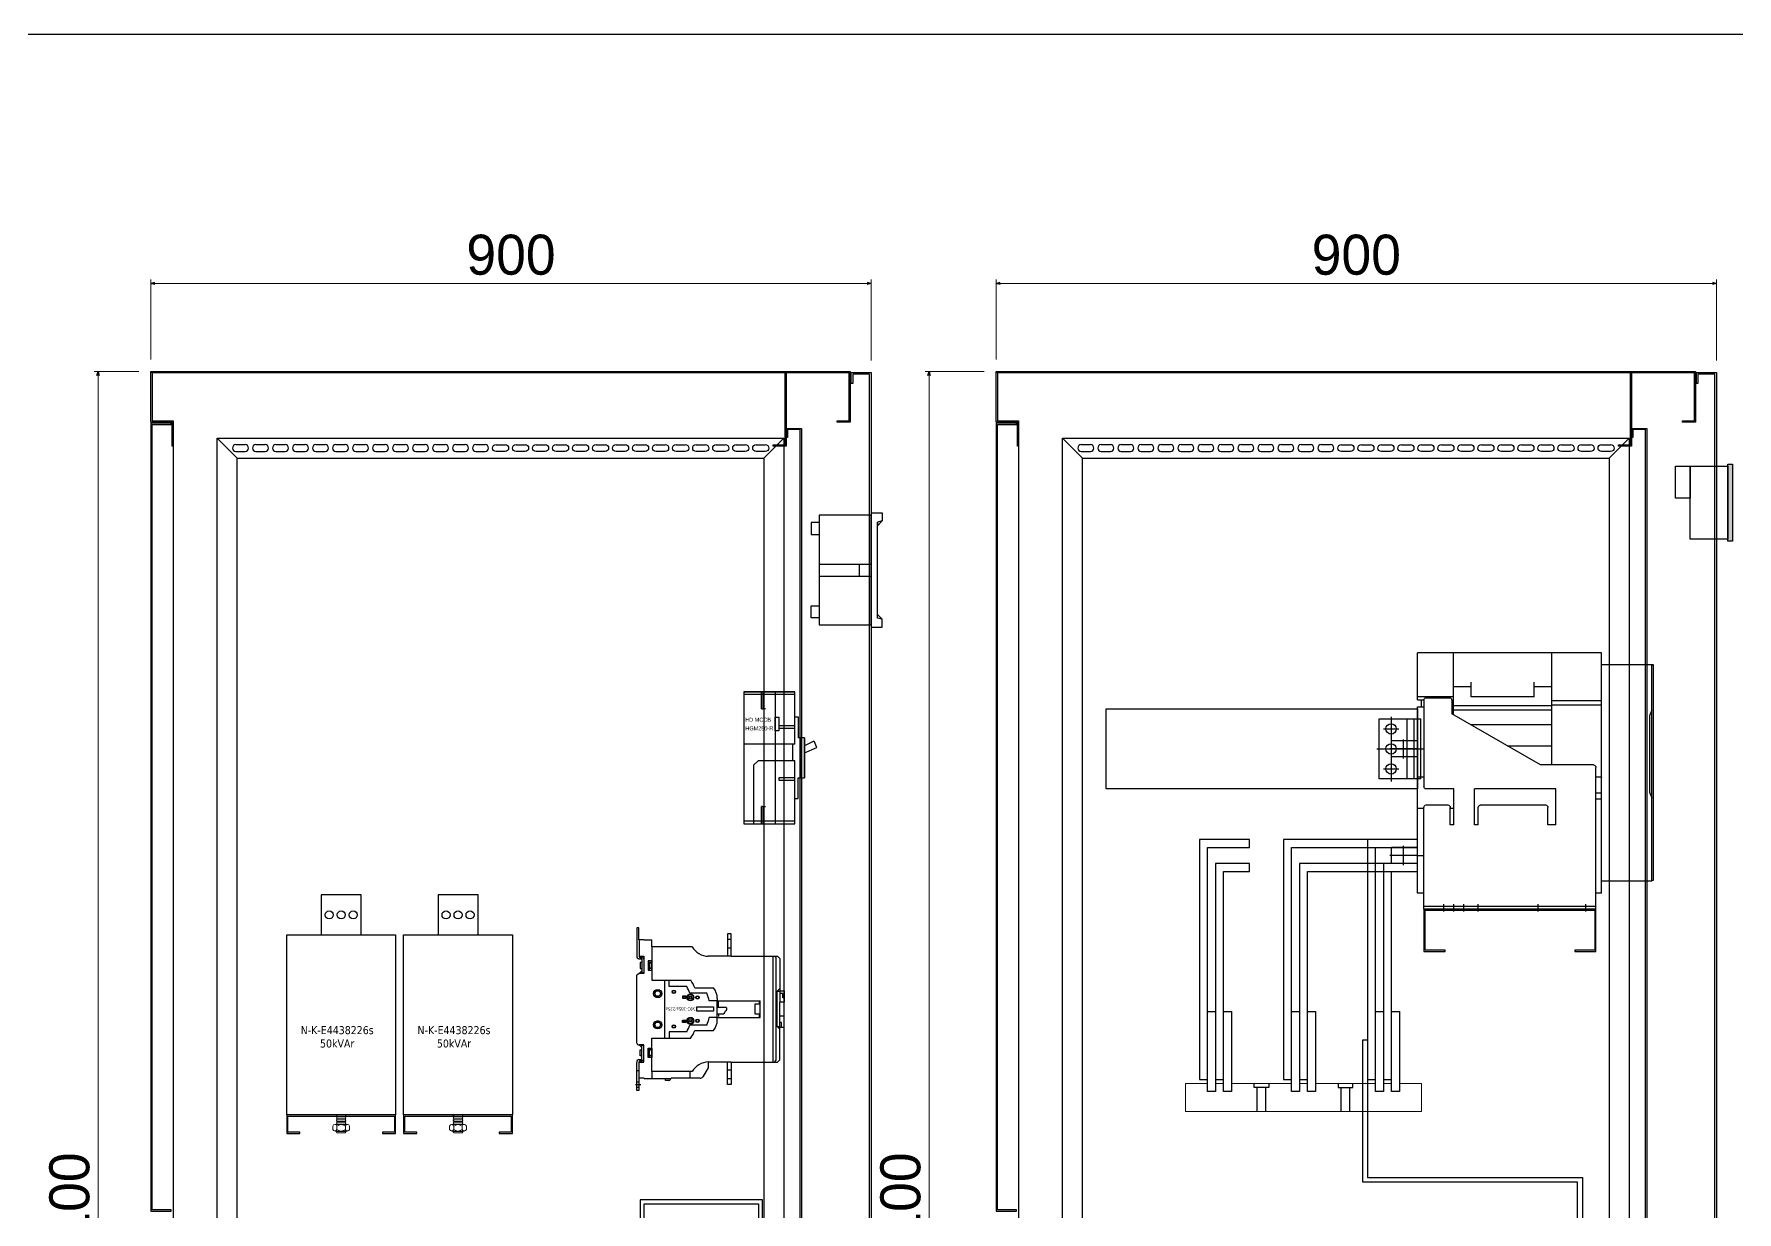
# Model space of a CAD drawing. Header units: millimetres. Extents: x 0 to 6523, y 0 to 4612.
# Drawn here: x 3178 to 5306, y 3140 to 4612 of the extents above; entities that cross this region are included whole.
import ezdxf

# ---------------------------------------------------------------- set-up
doc = ezdxf.new("R2010")
doc.units = ezdxf.units.MM
doc.layers.add('00', color=7, linetype='Continuous', lineweight=0)
for name, color, linetype in [('1', 3, 'Continuous'), ('CNC', 7, 'Continuous'), ('DIM', 253, 'Continuous')]:
    doc.layers.add(name, color=color, linetype=linetype)
doc.styles.add('Arial', font='arial.ttf')
doc.styles.add('ss', font='romans.shx', dxfattribs={"height": 2.5, "bigfont": 'gsg1.shx'})
doc.dimstyles.new('CNC', dxfattribs={"dimtxt": 50, "dimasz": 5, "dimexe": 5, "dimexo": 15, "dimgap": 10, "dimtad": 1, "dimdec": 0, "dimtxsty": 'Standard', "dimblk": 'OPEN30', "dimcen": 10, "dimclrd": 5, "dimclre": 5, "dimclrt": 3, "dimazin": 3, "dimtfac": 1, "dimtdec": 0, "dimtmove": 0, "dimatfit": 3, "dimldrblk": 'ARCHTICK', "dimlwd": 9, "dimlwe": 9})

# ---------------------------------------------------------------- blocks, each defined once
blk = doc.blocks.new('*D1')
at = {"color": 0, "linetype": 'ByBlock', "lineweight": -2}
for p, q in [((3256.6, 4185.1), (3257.9, 4190.1)), ((3257.9, 4190.1), (3259.3, 4185.1)), ((3257.9, 4190.1), (3257.9, 4185.1)), ((3257.9, 2090.1), (3256.6, 2095.1)), ((3259.3, 2095.1), (3257.9, 2090.1)), ((3257.9, 2090.1), (3257.9, 2095.1))]:
    blk.add_line(p, q, dxfattribs=at)
at = {"layer": 'Defpoints', "color": 0, "transparency": 16777216}
for p in [(3324, 4190.1), (3257.9, 2090.1), (3324, 2090.1)]:
    blk.add_point(p, dxfattribs=at)
at = {"layer": 'DIM', "color": 5, "lineweight": 9, "transparency": 16777216}
for p, q in [((3309, 4190.1), (3252.9, 4190.1)), ((3257.9, 4185.1), (3257.9, 2095.1)), ((3309, 2090.1), (3252.9, 2090.1))]:
    blk.add_line(p, q, dxfattribs=at)
at = {"layer": 'DIM', "color": 3, "transparency": 16777216, "insert": (3222.4, 3140.1), "char_height": 50, "attachment_point": 5, "rotation": 90}
blk.add_mtext('2100', dxfattribs=at)
blk = doc.blocks.new('_ArchTick')
at = {"color": 0, "const_width": 0.15}
blk.add_lwpolyline([(-0.5, -0.5), (0.5, 0.5)], dxfattribs=at)
blk = doc.blocks.new('_Open30')
at = {"color": 0, "linetype": 'ByBlock', "lineweight": -2}
for p, q in [((-1, 0.27), (0, 0)), ((0, 0), (-1, -0.27)), ((0, 0), (-1, 0))]:
    blk.add_line(p, q, dxfattribs=at)
blk = doc.blocks.new('*D2')
at = {"color": 5, "lineweight": 9, "ltscale": 3, "transparency": 16777216}
for p, q in [((3324, 4205.1), (3324, 4305.3)), ((3329, 4300.3), (4219, 4300.3)), ((4224, 4204.1), (4224, 4305.3))]:
    blk.add_line(p, q, dxfattribs=at)
at = {"color": 0, "linetype": 'ByBlock', "lineweight": -2}
for p, q in [((3324, 4300.3), (3329, 4301.7)), ((3329, 4299), (3324, 4300.3)), ((3324, 4300.3), (3329, 4300.3)), ((4219, 4301.7), (4224, 4300.3)), ((4224, 4300.3), (4219, 4299)), ((4224, 4300.3), (4219, 4300.3))]:
    blk.add_line(p, q, dxfattribs=at)
at = {"layer": 'Defpoints', "color": 0, "ltscale": 3, "transparency": 16777216}
for p in [(4224, 4300.3), (3324, 4190.1), (4224, 4189.1)]:
    blk.add_point(p, dxfattribs=at)
at = {"color": 3, "ltscale": 3, "transparency": 16777216, "insert": (3774, 4335.9), "char_height": 50, "attachment_point": 5}
blk.add_mtext('900', dxfattribs=at)
blk = doc.blocks.new('*D3')
at = {"color": 0, "linetype": 'ByBlock', "lineweight": -2}
for p, q in [((4295.1, 4185.1), (4296.4, 4190.1)), ((4296.4, 4190.1), (4297.8, 4185.1)), ((4296.4, 4190.1), (4296.4, 4185.1)), ((4296.4, 2090.1), (4295.1, 2095.1)), ((4297.8, 2095.1), (4296.4, 2090.1)), ((4296.4, 2090.1), (4296.4, 2095.1))]:
    blk.add_line(p, q, dxfattribs=at)
at = {"layer": 'Defpoints', "color": 0, "transparency": 16777216}
for p in [(4380.4, 4190.1), (4296.4, 2090.1), (4380.4, 2090.1)]:
    blk.add_point(p, dxfattribs=at)
at = {"layer": 'DIM', "color": 5, "lineweight": 9, "transparency": 16777216}
for p, q in [((4365.4, 4190.1), (4291.4, 4190.1)), ((4296.4, 4185.1), (4296.4, 2095.1)), ((4365.4, 2090.1), (4291.4, 2090.1))]:
    blk.add_line(p, q, dxfattribs=at)
at = {"layer": 'DIM', "color": 3, "transparency": 16777216, "insert": (4260.9, 3140.1), "char_height": 50, "attachment_point": 5, "rotation": 90}
blk.add_mtext('2100', dxfattribs=at)
blk = doc.blocks.new('A$C522B61E2')
at = {"linetype": 'Continuous'}
for p, q in [((65, 23), (65, 323)), ((65, 323), (295, 323)), ((127, 183), (127, 323)), ((250, 245.8), (250, 323)), ((295, 264.5), (295, 323)), ((0, 39), (0, 308)), ((0, 308), (64.5, 308)), ((2, 251.3), (2, 308)), ((127.5, 280.5), (149, 280.5)), ((149, 268), (149, 286.5)), ((228, 268), (228, 286.5)), ((228, 280.5), (250, 280.5)), ((65.5, 263), (127.5, 263)), ((127, 258), (65.5, 258)), ((127.5, 257), (250, 257)), ((149, 268), (228, 268)), ((250, 268), (295, 268)), ((252, 264), (252, 247)), ((284, 267), (255, 267)), ((295, 264.5), (287, 264.5)), ((287, 264), (287, 156)), ((295, 255.5), (287, 255.5)), ((290.5, 264.5), (290.5, 255.5)), ((295, 23), (295, 255.5)), ((2, 251.3), (5, 244.2)), ((2, 38.5), (2, 251.2)), ((5, 244.2), (5, 149.2)), ((250, 252), (127.5, 252)), ((141.1, 183), (252, 247)), ((127, 233), (227.8, 233)), ((182.7, 207), (127, 207)), ((72, 3), (72, 180)), ((75, 183), (141.1, 183)), ((5, 149.2), (2, 142.1)), ((72, 168), (65.5, 168)), ((122, 108), (122, 153)), ((122, 153), (223.5, 153)), ((223.5, 108), (223.5, 153)), ((249.5, 108), (249.5, 153)), ((249.5, 153), (284, 153)), ((295, 168), (287, 168)), ((72, 148), (65, 148)), ((72, 140.5), (65, 140.5)), ((132, 108), (132, 130)), ((216, 133), (135, 133)), ((219, 108), (219, 130)), ((254, 129), (250, 129)), ((254, 108), (254, 130)), ((284, 133), (257, 133)), ((287, 3), (287, 130)), ((295, 129), (287, 129)), ((122, 108), (132, 108)), ((219, 108), (223.5, 108)), ((249.5, 108), (254, 108)), ((2, 39), (0, 39)), ((2.5, 38), (64.5, 38)), ((65, 23), (72, 23)), ((287, 23), (295, 23)), ((72, 6.2), (287, 6.2)), ((287, 3), (72, 3))]:
    blk.add_line(p, q, dxfattribs=at)
for centre, radius, start, end in [((2.5, 307.5), 0.5, 90, 180), ((64.5, 308.5), 0.5, 270, 340), ((255, 264), 3, 90, 180), ((284, 264), 3, 0, 90), ((75, 180), 3, 90, 180), ((65.5, 167.5), 0.5, 90, 180), ((284, 156), 3, 270, 0), ((135, 130), 3, 90, 180), ((216, 130), 3, 0, 90), ((257, 130), 3, 90, 180), ((284, 130), 3, 0, 90), ((2.5, 38.5), 0.5, 180, 270), ((64.5, 37.5), 0.5, 0, 90)]:
    blk.add_arc(centre, radius, start, end, dxfattribs=at)
for points in [[(65, 263.2), (65, 263.1), (65.2, 263), (65.4, 263), (65.5, 263)], [(65, 258.2), (65, 258.1), (65.2, 258), (65.4, 258), (65.5, 258)]]:
    blk.add_open_spline(points, degree=3, knots=[0, 0, 0, 0, 0.2995532, 0.5598012, 0.5598012, 0.5598012, 0.5598012], dxfattribs=at)
at = {"layer": '1'}
for p, q in [((295, 203), (287.9, 203)), ((295, 70), (287.6, 70)), ((85, 9.2), (85, 0)), ((144.5, 9.2), (144.5, 0)), ((219.5, 9.2), (219.5, 0)), ((237.5, 9.2), (237.5, 0)), ((250, 9.2), (250, 0)), ((262.5, 9.2), (262.5, 0))]:
    blk.add_line(p, q, dxfattribs=at)
blk = doc.blocks.new('A$C62482F26')
at = {"color": 7, "linetype": 'Continuous'}
for p, q in [((0, 2), (0, 22)), ((0, 22), (32.5, 22)), ((32.5, 2), (32.5, 22)), ((0, 2), (32.5, 2))]:
    blk.add_line(p, q, dxfattribs=at)
at = {"layer": '1'}
for p, q in [((17.5, 0), (17.5, 24)), ((0, 12), (34.5, 12))]:
    blk.add_line(p, q, dxfattribs=at)
blk = doc.blocks.new('hd123')
for name, p in [('A$C522B61E2', (59102.5, -8667.6)), ('A$C62482F26', (59397.5, -8476.6)), ('A$C62482F26', (59397.5, -8609.6))]:
    blk.add_blockref(name, p)
blk = doc.blocks.new('*U10642')
at = {"color": 1, "lineweight": 5, "ltscale": 2}
for p, q in [((-147.5, 35), (-120, 35)), ((-147.5, 35), (-147.5, 0)), ((-110, 35), (-100, 35)), ((-90, 35), (-15, 35)), ((-5, 35), (5, 35)), ((15, 35), (90, 35)), ((100, 35), (110, 35)), ((120, 35), (147.5, 35)), ((147.5, 35), (147.5, 0)), ((147.5, 0), (-147.5, 0))]:
    blk.add_line(p, q, dxfattribs=at)
at = {"color": 252, "lineweight": 5, "ltscale": 2}
for p, q in [((-120, 35), (-120, 25)), ((-120, 25), (-110, 25)), ((-110, 35), (-110, 25)), ((-100, 35), (-100, 25)), ((-100, 25), (-90, 25)), ((-90, 35), (-90, 25)), ((-15, 35), (-15, 25)), ((-5, 25), (-15, 25)), ((-5, 35), (-5, 25)), ((5, 35), (5, 25)), ((5, 25), (15, 25)), ((15, 35), (15, 25)), ((90, 35), (90, 25)), ((100, 25), (90, 25)), ((100, 35), (110, 35)), ((100, 35), (100, 25)), ((110, 35), (110, 25)), ((110, 25), (120, 25)), ((120, 35), (120, 25)), ((-47, 0), (-58, 0)), ((47, 0), (58, 0))]:
    blk.add_line(p, q, dxfattribs=at)
at = {"color": 252}
for p, q in [((-61.5, 30), (-61.5, 35)), ((-43.5, 30), (-61.5, 30)), ((-58, 0), (-58, 30)), ((-47, 0), (-47, 30)), ((-43.5, 35), (-43.5, 30)), ((43.5, 35), (43.5, 30)), ((43.5, 30), (61.5, 30)), ((47, 0), (47, 30)), ((58, 0), (58, 30)), ((61.5, 30), (61.5, 35))]:
    blk.add_line(p, q, dxfattribs=at)
blk = doc.blocks.new('A$C09355D79')
at = {"linetype": 'Continuous'}
for p, q in [((3, 3), (3, 78)), ((3, 78), (55, 78)), ((38, 3), (38, 78)), ((47, 3), (47, 78)), ((55, 3), (55, 78)), ((55, 3), (3, 3))]:
    blk.add_line(p, q, dxfattribs=at)
for centre in [(18, 65.5), (18, 40.5), (18, 15.5)]:
    blk.add_circle(centre, 6.5, dxfattribs=at)
at = {"layer": '1'}
for p, q in [((8.5, 65.5), (27.5, 65.5)), ((18, 80.7), (18, 0)), ((0, 40.5), (58, 40.5)), ((0.6, 40.5), (57, 40.5)), ((8.5, 15.5), (27.5, 15.5))]:
    blk.add_line(p, q, dxfattribs=at)
blk = doc.blocks.new('*D4')
at = {"color": 5, "lineweight": 9, "ltscale": 3, "transparency": 16777216}
for p, q in [((4380.4, 4205.1), (4380.4, 4305.3)), ((4385.4, 4300.3), (5275.4, 4300.3)), ((5280.4, 4204.1), (5280.4, 4305.3))]:
    blk.add_line(p, q, dxfattribs=at)
at = {"color": 0, "linetype": 'ByBlock', "lineweight": -2}
for p, q in [((4380.4, 4300.3), (4385.4, 4301.7)), ((4385.4, 4299), (4380.4, 4300.3)), ((4380.4, 4300.3), (4385.4, 4300.3)), ((5275.4, 4301.7), (5280.4, 4300.3)), ((5280.4, 4300.3), (5275.4, 4299)), ((5280.4, 4300.3), (5275.4, 4300.3))]:
    blk.add_line(p, q, dxfattribs=at)
at = {"layer": 'Defpoints', "color": 0, "ltscale": 3, "transparency": 16777216}
for p in [(5280.4, 4300.3), (4380.4, 4190.1), (5280.4, 4189.1)]:
    blk.add_point(p, dxfattribs=at)
at = {"color": 3, "ltscale": 3, "transparency": 16777216, "insert": (4830.4, 4335.9), "char_height": 50, "attachment_point": 5}
blk.add_mtext('900', dxfattribs=at)
blk = doc.blocks.new('kva50')
at = {"color": 74, "lineweight": 5}
for p, q in [((-78812.8, 35557.7), (-78813.8, 35558.7)), ((-78812.8, 35555.7), (-78813.8, 35556.7)), ((-78812.8, 35553.7), (-78813.8, 35554.7)), ((-78812.8, 35553.7), (-78813.8, 35554.7)), ((-78812.8, 35551.7), (-78813.8, 35552.7)), ((-78812.8, 35551.7), (-78813.8, 35552.7)), ((-78812.8, 35549.7), (-78813.8, 35550.7)), ((-78812.8, 35547.7), (-78813.8, 35548.7)), ((-78802.8, 35557.7), (-78812.8, 35557.7)), ((-78802.8, 35555.7), (-78812.8, 35555.7)), ((-78802.8, 35553.7), (-78812.8, 35553.7)), ((-78802.8, 35553.7), (-78812.8, 35553.7)), ((-78802.8, 35551.7), (-78812.8, 35551.7)), ((-78802.8, 35551.7), (-78812.8, 35551.7)), ((-78802.8, 35549.7), (-78812.8, 35549.7)), ((-78802.8, 35547.7), (-78812.8, 35547.7)), ((-78812.8, 35539.2), (-78812.8, 35539.6)), ((-78802.8, 35539.2), (-78812.8, 35539.2)), ((-78802.8, 35557.7), (-78801.8, 35558.7)), ((-78802.8, 35555.7), (-78801.8, 35556.7)), ((-78802.8, 35553.7), (-78801.8, 35554.7)), ((-78802.8, 35553.7), (-78801.8, 35554.7)), ((-78802.8, 35551.7), (-78801.8, 35552.7)), ((-78802.8, 35551.7), (-78801.8, 35552.7)), ((-78802.8, 35549.7), (-78801.8, 35550.7)), ((-78802.8, 35547.7), (-78801.8, 35548.7)), ((-78802.8, 35539.2), (-78802.8, 35539.6)), ((-78812.8, 35537.2), (-78813.8, 35538.2)), ((-78802.8, 35537.2), (-78812.8, 35537.2)), ((-78802.8, 35537.2), (-78801.8, 35538.2))]:
    blk.add_line(p, q, dxfattribs=at)
at = {"color": 74}
for points in [[(-78832.8, 35784.7), (-78782.8, 35784.7), (-78782.8, 35834.7), (-78832.8, 35834.7)], [(-78875.8, 35784.7), (-78739.8, 35784.7), (-78739.8, 35559.7), (-78875.8, 35559.7)]]:
    blk.add_lwpolyline(points, close=True, dxfattribs=at)
for centre in [(-78822.8, 35809.7), (-78807.8, 35809.7), (-78792.8, 35809.7)]:
    blk.add_circle(centre, 5, dxfattribs=at)
at = {"layer": '00', "color": 74, "lineweight": 5}
for p, q in [((-78818.3, 35545.7), (-78818.3, 35541.5)), ((-78815.8, 35547.6), (-78801.8, 35547.6)), ((-78799.8, 35547.6), (-78815.8, 35547.6)), ((-78799.8, 35539.6), (-78815.8, 35539.6)), ((-78813.8, 35558.7), (-78812.8, 35559.7)), ((-78813.8, 35556.7), (-78812.8, 35557.7)), ((-78813.8, 35554.7), (-78812.8, 35555.7)), ((-78813.8, 35554.7), (-78812.8, 35555.7)), ((-78813.8, 35552.7), (-78812.8, 35553.7)), ((-78813.8, 35552.7), (-78812.8, 35553.7)), ((-78813.8, 35550.7), (-78812.8, 35551.7)), ((-78813.8, 35548.7), (-78812.8, 35549.7)), ((-78813.8, 35538.2), (-78812.8, 35539.2)), ((-78813.1, 35541.5), (-78813.1, 35545.7)), ((-78812.8, 35559.7), (-78802.8, 35559.7)), ((-78812.8, 35557.7), (-78802.8, 35557.7)), ((-78812.8, 35555.7), (-78802.8, 35555.7)), ((-78812.8, 35555.7), (-78802.8, 35555.7)), ((-78812.8, 35553.7), (-78802.8, 35553.7)), ((-78812.8, 35553.7), (-78802.8, 35553.7)), ((-78812.8, 35551.7), (-78802.8, 35551.7)), ((-78812.8, 35549.7), (-78802.8, 35549.7)), ((-78812.8, 35539.2), (-78802.8, 35539.2)), ((-78801.8, 35558.7), (-78802.8, 35559.7)), ((-78801.8, 35556.7), (-78802.8, 35557.7)), ((-78801.8, 35554.7), (-78802.8, 35555.7)), ((-78801.8, 35554.7), (-78802.8, 35555.7)), ((-78801.8, 35552.7), (-78802.8, 35553.7)), ((-78801.8, 35552.7), (-78802.8, 35553.7)), ((-78801.8, 35550.7), (-78802.8, 35551.7)), ((-78801.8, 35548.7), (-78802.8, 35549.7)), ((-78801.8, 35538.2), (-78802.8, 35539.2)), ((-78802.6, 35541.5), (-78802.6, 35545.7)), ((-78801.8, 35547.6), (-78801.8, 35548.7)), ((-78797.3, 35545.7), (-78797.3, 35541.5)), ((-78812.8, 35537.2), (-78802.8, 35537.2)), ((-78812.8, 35537.2), (-78802.8, 35537.2))]:
    blk.add_line(p, q, dxfattribs=at)
for centre, radius, start, end in [((-78815.7, 35544.9), 2.77, 18.8098, 161.1902), ((-78815.7, 35542.4), 2.77, 198.8098, 341.1902), ((-78807.8, 35539.3), 8.28, 50.6699, 129.3301), ((-78807.8, 35547.9), 8.28, 230.6699, 309.3301), ((-78800, 35544.9), 2.77, 18.8098, 161.1902), ((-78800, 35542.4), 2.77, 198.8098, 341.1902)]:
    blk.add_arc(centre, radius, start, end, dxfattribs=at)
at = {"color": 74, "insert": (-78812.8, 35657.2), "char_height": 10, "width": 106, "attachment_point": 5}
blk.add_mtext('{\\fTahoma|b0|i0|c0|p34;N-K-E4438226s\\P50kVAr}', dxfattribs=at)
blk = doc.blocks.new('HD MCCB HGM250-R')
at = {"color": 0}
for p, q in [((-22371, 7472.4), (-22435, 7472.4)), ((-22435, 7472.4), (-22435, 7307.4)), ((-22435, 7472.4), (-22411, 7472.4)), ((-22435, 7472.4), (-22371, 7472.4)), ((-22395.8, 7472.4), (-22395.8, 7307.4)), ((-22371, 7469), (-22435, 7469)), ((-22409, 7450.9), (-22411, 7450.9)), ((-22408, 7450.9), (-22409, 7450.9)), ((-22371, 7440.9), (-22367, 7440.9)), ((-22367, 7440.9), (-22367, 7414.9)), ((-22371, 7406.9), (-22435, 7406.9)), ((-22374.1, 7406.9), (-22374.1, 7386)), ((-22363, 7414.9), (-22367, 7414.9)), ((-22363, 7364.9), (-22363, 7414.9)), ((-22359, 7414.9), (-22362.9, 7414.9)), ((-22359, 7364.8), (-22359, 7414.9)), ((-22359, 7414.9), (-22359, 7364.8)), ((-22347.3, 7410.5), (-22359, 7404.9)), ((-22343.6, 7402.8), (-22347.2, 7410.5)), ((-22417, 7386), (-22422.9, 7380.6)), ((-22359, 7395.9), (-22343.6, 7402.8)), ((-22367, 7338.9), (-22367, 7364.9)), ((-22367, 7364.9), (-22363, 7364.9)), ((-22363, 7364.8), (-22359, 7364.8)), ((-22411, 7328.9), (-22409, 7328.9)), ((-22411, 7328.9), (-22408, 7328.9)), ((-22371, 7338.9), (-22367, 7338.9)), ((-22371, 7310.6), (-22435, 7310.6)), ((-22435, 7307.4), (-22411, 7307.4))]:
    blk.add_line(p, q, dxfattribs=at)
at = {"color": 4}
for p, q in [((-22413, 7450.9), (-22413, 7472.4)), ((-22411, 7472.4), (-22411, 7450.9)), ((-22411, 7472.4), (-22411, 7461.9)), ((-22413, 7450.9), (-22411, 7450.9)), ((-22411, 7461.9), (-22411, 7450.9)), ((-22413, 7307.4), (-22413, 7328.9)), ((-22411, 7328.9), (-22413, 7328.9)), ((-22411, 7328.9), (-22411, 7307.4)), ((-22411, 7328.9), (-22411, 7318.4)), ((-22413, 7307.4), (-22411, 7307.4)), ((-22411, 7318.4), (-22411, 7307.4))]:
    blk.add_line(p, q, dxfattribs=at)
at = {"color": 0}
for points in [[(-22371, 7406.9), (-22371, 7472.4), (-22435, 7472.4), (-22435, 7307.4), (-22371, 7307.4), (-22371, 7386)], [(-22422.9, 7380.6), (-22422.9, 7307.4), (-22371, 7307.4), (-22371, 7386), (-22417, 7386)]]:
    blk.add_lwpolyline(points, dxfattribs=at)
for points in [[(-22391.3, 7423.5), (-22395.8, 7423.5), (-22395.8, 7440.8), (-22391.3, 7440.8)], [(-22371, 7429.8), (-22391.3, 7429.8), (-22391.3, 7427), (-22371, 7427)], [(-22371, 7364.9), (-22391.3, 7364.9), (-22391.3, 7362), (-22371, 7362)]]:
    blk.add_lwpolyline(points, close=True, dxfattribs=at)
at = {"color": 1}
for s, p in [('HD MCCB', (-22433.2, 7434.9)), ('HGM250-R', (-22433, 7424.1))]:
    blk.add_text(s, height=5, dxfattribs=at).set_placement(p)
blk = doc.blocks.new('CC MC185a')
at = {"color": 7}
for p, q in [((3492, 646), (3492, 661.1)), ((3492, 661.1), (3494.6, 661.1)), ((3494.6, 661.1), (3494.6, 626.3)), ((3376.7, 625.7), (3376.7, 653.9)), ((3376.7, 653.9), (3381.1, 653.9)), ((3376.7, 646.7), (3381.1, 646.7)), ((3381.1, 653.9), (3381.1, 625.7)), ((3405.1, 632.8), (3412.1, 644.2)), ((3415.1, 646), (3451.5, 646)), ((3427.8, 646), (3427.8, 637.7)), ((3451.8, 646.6), (3458.8, 646.6)), ((3454.2, 648.7), (3458.8, 648.7)), ((3458.8, 648.7), (3458.8, 646.9)), ((3458.8, 646.9), (3485.2, 646.9)), ((3458.8, 646.6), (3458.8, 646.9)), ((3475.6, 637.7), (3475.6, 646.9)), ((3485.2, 646), (3492, 646)), ((3489.6, 654), (3496, 654)), ((3491.6, 646), (3491.6, 627.1)), ((3492, 657.5), (3494.6, 657.5)), ((3492, 650.7), (3494.6, 650.7)), ((3318.5, 625.7), (3315.7, 623)), ((3315.7, 623), (3315.7, 582.3)), ((3376.7, 625.7), (3318.5, 625.7)), ((3322.4, 625.7), (3320.1, 623.3)), ((3320.1, 623.3), (3320.1, 495.7)), ((3324, 625.7), (3324, 493.6)), ((3376.7, 635.9), (3381.1, 635.9)), ((3376.7, 625.7), (3405.1, 625.7)), ((3405.1, 625.7), (3405.1, 632.8)), ((3425.4, 637.7), (3474.6, 637.7)), ((3474.6, 637.7), (3475.6, 637.7)), ((3475.6, 637.7), (3475.6, 595.7)), ((3476.8, 618), (3478.6, 618)), ((3478.6, 618), (3480.1, 619.9)), ((3478.6, 618), (3478.6, 610.2)), ((3491.6, 625.7), (3485.7, 625.7)), ((3485.7, 625.7), (3485.7, 604.2)), ((3488.1, 624.3), (3488.1, 625.7)), ((3490.7, 624.3), (3488.1, 624.3)), ((3491.8, 622.5), (3488.2, 622.5)), ((3488.2, 622.5), (3488.2, 618)), ((3488.2, 618), (3490.3, 618)), ((3488.2, 618), (3488.2, 610.3)), ((3490.3, 618), (3490.3, 610.3)), ((3491.6, 636.5), (3494.6, 636.5)), ((3491.6, 627.1), (3491.6, 625.7)), ((3476.8, 610.2), (3478.6, 610.2)), ((3478.6, 610.2), (3480.1, 608.4)), ((3485.7, 605.2), (3488.2, 605.2)), ((3485.7, 604.2), (3491.4, 604.2)), ((3490.3, 610.3), (3488.2, 610.3)), ((3488.2, 610.3), (3488.2, 607.4)), ((3488.2, 607.4), (3491.4, 604.2)), ((3488.2, 607.4), (3488.2, 604.2)), ((3494.4, 602), (3494.4, 517.3)), ((3315.7, 582.3), (3310.1, 582.3)), ((3310.1, 582.3), (3310.1, 568.3)), ((3313.5, 582.3), (3313.5, 576.4)), ((3313.5, 576.4), (3315.7, 576.4)), ((3315.7, 584.7), (3319, 581.5)), ((3315.7, 582.3), (3315.7, 568.3)), ((3319, 581.5), (3315.7, 581.5)), ((3319, 581.5), (3319, 537)), ((3422, 586.4), (3398.6, 586.4)), ((3407, 579.5), (3428.2, 579.5)), ((3475.6, 595.7), (3427, 595.7)), ((3432.1, 588.1), (3453.9, 588.1)), ((3453.9, 588.1), (3453.9, 595.7)), ((3459.5, 595.7), (3459.5, 523.6)), ((3463.2, 580), (3464.9, 580)), ((3463.2, 578.6), (3464.9, 578.6)), ((3467.7, 584.3), (3467.7, 582.6)), ((3467.7, 575.7), (3467.7, 574)), ((3468.8, 584.3), (3468.8, 582.6)), ((3468.8, 575.7), (3468.8, 574)), ((3471.7, 580), (3473.4, 580)), ((3471.7, 578.6), (3473.4, 578.6)), ((3310.1, 568.3), (3315.7, 568.3)), ((3315.7, 568.3), (3315.7, 550.9)), ((3393.9, 570), (3340.1, 570)), ((3340.1, 570), (3340.1, 549.3)), ((3341, 566), (3340.1, 565.1)), ((3341.1, 552.9), (3340.1, 553.9)), ((3341, 570), (3341, 566)), ((3341, 566), (3346.4, 566)), ((3346.4, 566), (3346.4, 552.9)), ((3383.1, 557.6), (3393.9, 557.6)), ((3393.9, 565.3), (3385.7, 565.3)), ((3392.4, 557.6), (3392.4, 550)), ((3392.5, 565.3), (3392.5, 568.7)), ((3393.9, 573), (3393.9, 570)), ((3393.9, 570), (3403.9, 570)), ((3393.9, 570), (3393.9, 549.3)), ((3310.1, 536.9), (3310.1, 550.9)), ((3310.1, 550.9), (3315.7, 550.9)), ((3310.1, 545.5), (3311.8, 545.5)), ((3315.7, 536.9), (3310.1, 536.9)), ((3311.8, 545.5), (3311.8, 540.1)), ((3311.8, 540.1), (3315.7, 540.1)), ((3315.7, 536.9), (3315.7, 550.9)), ((3315.7, 533.8), (3319, 537)), ((3319, 537), (3315.7, 537)), ((3315.7, 496.3), (3315.7, 536.9)), ((3393.9, 549.3), (3340.1, 549.3)), ((3346.4, 552.9), (3341.1, 552.9)), ((3341.1, 552.9), (3341.1, 549.3)), ((3393.9, 546.3), (3393.9, 549.3)), ((3393.9, 549.3), (3403.9, 549.3)), ((3422, 532.8), (3398.6, 532.8)), ((3407, 539.8), (3428.2, 539.8)), ((3463.2, 540.6), (3464.9, 540.6)), ((3463.2, 539.3), (3464.9, 539.3)), ((3467.7, 543.5), (3467.7, 545.2)), ((3467.7, 535), (3467.7, 536.7)), ((3468.8, 543.5), (3468.8, 545.2)), ((3468.8, 535), (3468.8, 536.7)), ((3471.7, 540.6), (3473.4, 540.6)), ((3471.7, 539.3), (3473.4, 539.3)), ((3475.6, 523.6), (3427, 523.6)), ((3432.1, 531.2), (3453.9, 531.2)), ((3453.9, 531.2), (3453.9, 523.6)), ((3475.6, 481.6), (3475.6, 523.6)), ((3478.6, 509), (3480.1, 510.8)), ((3485.7, 493.6), (3485.7, 515)), ((3485.7, 515), (3491.4, 515)), ((3485.7, 514.1), (3488.2, 514.1)), ((3488.2, 511.9), (3491.4, 515)), ((3488.2, 511.9), (3488.2, 515)), ((3488.2, 508.9), (3488.2, 511.9)), ((3491.4, 515), (3494.4, 517.3)), ((3318.5, 493.6), (3315.7, 496.3)), ((3376.7, 493.6), (3318.5, 493.6)), ((3320.1, 495.7), (3322.4, 493.6)), ((3376.7, 493.6), (3376.7, 465.3)), ((3376.7, 493.6), (3405.1, 493.6)), ((3381.1, 465.3), (3381.1, 493.6)), ((3476.8, 509), (3478.6, 509)), ((3476.8, 501.2), (3478.6, 501.2)), ((3478.6, 501.2), (3478.6, 509)), ((3478.6, 501.2), (3480.1, 499.4)), ((3491.6, 493.6), (3485.7, 493.6)), ((3490.7, 494.9), (3488.1, 494.9)), ((3488.1, 494.9), (3488.1, 493.6)), ((3490.3, 508.9), (3488.2, 508.9)), ((3488.2, 501.2), (3488.2, 508.9)), ((3488.2, 496.7), (3488.2, 501.2)), ((3488.2, 501.2), (3490.3, 501.2)), ((3491.8, 496.7), (3488.2, 496.7)), ((3490.3, 501.2), (3490.3, 508.9)), ((3491.6, 492.2), (3491.6, 493.6)), ((3491.6, 473.2), (3491.6, 492.2)), ((3494.6, 458.2), (3494.6, 492.9)), ((3376.7, 483.3), (3381.1, 483.3)), ((3376.7, 472.6), (3381.1, 472.6)), ((3425.4, 481.6), (3474.6, 481.6)), ((3474.6, 481.6), (3475.6, 481.6)), ((3475.6, 481.6), (3475.6, 473.2)), ((3485.2, 473.2), (3475.6, 473.2)), ((3485.2, 473.2), (3492, 473.2)), ((3492, 473.2), (3492, 458.2)), ((3376.7, 465.3), (3381.1, 465.3)), ((3492, 458.2), (3494.6, 458.2))]:
    blk.add_line(p, q, dxfattribs=at)
for points in [[(3475.6, 619.9), (3480.1, 619.9), (3480.1, 608.4), (3475.6, 608.4)], [(3433.2, 576.1), (3437.5, 576.1), (3437.5, 573.3), (3433.2, 573.3)], [(3433.7, 575.6), (3437, 575.6), (3437, 573.7), (3433.7, 573.7)], [(3398.7, 562.2), (3419.3, 562.2), (3419.3, 556.7), (3398.7, 556.7)], [(3433.2, 543.2), (3437.5, 543.2), (3437.5, 546), (3433.2, 546)], [(3433.7, 543.7), (3437, 543.7), (3437, 545.6), (3433.7, 545.6)], [(3475.6, 499.4), (3480.1, 499.4), (3480.1, 510.8), (3475.6, 510.8)]]:
    blk.add_lwpolyline(points, close=True, dxfattribs=at)
for centre, radius in [((3418.6, 574.2), 2.11), ((3418.6, 574.2), 1.68), ((3427.5, 574.2), 4.32), ((3427.5, 574.2), 3.69), ((3427.5, 574.2), 1.79), ((3427.5, 574.2), 1.37), ((3448.2, 581.3), 2.11), ((3448.2, 581.3), 1.68), ((3468.3, 579.2), 5.16), ((3468.3, 579.2), 3.47), ((3418.6, 545), 2.11), ((3418.6, 545), 1.68), ((3427.5, 545), 4.32), ((3427.5, 545), 3.69), ((3427.5, 545), 1.79), ((3427.5, 545), 1.37), ((3448.2, 538), 2.11), ((3448.2, 538), 1.68), ((3468.3, 540.1), 5.16), ((3468.3, 540.1), 3.47)]:
    blk.add_circle(centre, radius, dxfattribs=at)
for centre, radius, start, end in [((3416.2, 640.7), 5.39, 101.2256, 139.5327), ((3456.3, 643.8), 5.3, 112.8896, 154.8638), ((3404.3, 650.1), 24.5, 271.9708, 329.4286), ((3482.2, 614.1), 6.64, 144.0562, 215.9438), ((3490.1, 619.8), 4.91, 113.7846, 153.6694), ((3490.2, 625.6), 1.38, 292.8548, 3.9302), ((3490.7, 626.3), 3.92, 285.9303, 0.3299), ((3492.1, 602), 2.33, 0.0043, 108.1762), ((3414.7, 573.2), 20.8, 140.5814, 180.6791), ((3440.7, 563), 37.5, 153.9031, 169.227), ((3462.5, 570.3), 43.6, 144.4427, 158.3364), ((3476, 563.1), 50.5, 150.3345, 161.0939), ((3383.9, 559.5), 2.09, 95.0636, 246.9911), ((3390.7, 560.3), 7.08, 135.7576, 169.8102), ((3414.7, 546.1), 20.8, 179.3209, 219.4186), ((3440.7, 556.3), 37.5, 190.773, 206.0969), ((3462.5, 548.9), 43.6, 201.6636, 215.5573), ((3476, 556.2), 50.5, 198.9061, 209.6655), ((3404.3, 469.1), 24.5, 30.5714, 88.0292), ((3482.2, 505.1), 6.64, 144.0562, 215.9438), ((3490.1, 499.4), 4.91, 206.3306, 246.2154), ((3490.2, 493.7), 1.38, 356.0698, 67.1452), ((3490.7, 493), 3.92, 359.6701, 74.0697)]:
    blk.add_arc(centre, radius, start, end, dxfattribs=at)
at = {"color": 3, "insert": (3421.3, 561.4), "char_height": 4, "attachment_point": 1, "style": 'ss'}
blk.add_mtext_dynamic_manual_height_columns('{\\fTimes New Roman|b0|i0|c0|p18;MC-185a/225a}', width=34.463, gutter_width=12.5, heights=[0], dxfattribs=at)
blk = doc.blocks.new('A$C30041796')
blk.add_hatch(color=6).paths.add_polyline_path([(71, 96), (65, 96), (65, 0), (71, 0)])
at = {"color": 6}
for points in [[(0, 93.5), (18, 93.5), (18, 53.5), (0, 53.5)], [(18, 93.5), (65, 93.5), (65, 2.5), (18, 2.5)], [(65, 96), (71, 96), (71, 0), (65, 0)]]:
    blk.add_lwpolyline(points, close=True, dxfattribs=at)
blk = doc.blocks.new('Mikro-2')
at = {"color": 6, "ltscale": 0.5}
for p, q in [((0, 128), (-10, 128)), ((-10, 128), (-10, 113)), ((65, 137), (0, 137)), ((0, 137), (0, 0)), ((0, 137), (0, 128)), ((65, 140), (65, -3)), ((65, 140), (79, 140)), ((65, 0), (65, 137)), ((79, 130), (73, 124)), ((79, 130), (73, 128.4)), ((73, 8.6), (73, 128.4)), ((73, 128.4), (73, 124)), ((79, 140), (79, 130)), ((-10, 113), (0, 113)), ((0, 76), (65, 76)), ((0, 76), (0, 61)), ((0, 61), (65, 61)), ((-10, 9), (-10, 24)), ((-10, 24), (0, 24)), ((0, 9), (-10, 9)), ((0, 0), (65, 0)), ((79, 7), (73, 13)), ((79, 7), (73, 8.6)), ((79, -3), (79, 7)), ((65, -3), (79, -3))]:
    blk.add_line(p, q, dxfattribs=at)
at = {"color": 6}
blk.add_line((50, 76), (50, 61), dxfattribs=at)
blk = doc.blocks.new('ovan8.5x20')
at = {"layer": 'CNC', "color": 2, "lineweight": -3}
for p, q in [((5.7, 4.2), (-5.8, 4.2)), ((-5.8, -4.2), (5.7, -4.2))]:
    blk.add_line(p, q, dxfattribs=at)
for centre, start, end in [((-5.8, 0), 90, 270), ((5.7, 0), 270, 90)]:
    blk.add_arc(centre, 4.25, start, end, dxfattribs=at)
blk = doc.blocks.new('KHUNG CHUẨN')
at = {"color": 7}
blk.add_lwpolyline([(16919.25, -26555.16), (19889.25, -26555.16), (19889.25, -28655.16), (16919.25, -28655.16)], close=True, dxfattribs=at)
at = {"color": 3, "style": 'Arial'}
for tag, p in [('#01', (17055.57, -28580.1)), ('#02', (17431.39, -28580.1)), ('#03', (18030.58, -28580.1)), ('#08', (18751.7, -28580.1)), ('#10', (19064.78, -28580.1)), ('#04', (17024.77, -28634.62)), ('#05', (17308.45, -28633.02)), ('#06', (17632.65, -28633.73)), ('#07', (18002.01, -28634.74)), ('#09', (18753.85, -28632.6)), ('#11', (19060.3, -28625.69)), ('#12', (19806.46, -28628.91))]:
    blk.add_attdef(tag, p, '', height=20, dxfattribs=at)

msp = doc.modelspace()

# ---------------------------------------------------------------- linework, layer by layer
at = {"ltscale": 3}
for p, q in [((3352, 4128.6), (3352, 2151.6)), ((4408.4, 4128.6), (4408.4, 2151.6))]:
    msp.add_line(p, q, dxfattribs=at)
at = {"color": 252, "ltscale": 3}
for p, q in [((3407, 4107.1), (3432, 4082.1)), ((4115, 4107.1), (4090, 4082.1)), ((4463.4, 4107.1), (4488.4, 4082.1)), ((5171.4, 4107.1), (5146.4, 4082.1))]:
    msp.add_line(p, q, dxfattribs=at)
at = {"color": 7}
for points in [[(3325.5, 4188.6), (3325.5, 4188.6), (3325.5, 4188.6), (3325.5, 4188.6), (3325.5, 4128.6), (3352, 4128.6), (3352, 4097.1), (3350.5, 4097.1), (3350.5, 4127.1), (3324, 4127.1), (3324, 4190.1), (3325.5, 4190.1), (3325.5, 4188.6), (3325.5, 4188.6)], [(4196.5, 4164.6), (4196.5, 4188.6), (3325.5, 4188.6), (3325.5, 4188.6), (3325.5, 4188.6), (3325.5, 4190.1), (4198, 4190.1), (4198, 4164.6)], [(4181.5, 4128.6), (4196.5, 4128.6), (4196.5, 4188.6), (4116.5, 4188.6), (4116.5, 4188.6), (4115, 4188.6), (4115, 4190.1), (4115, 4190.1), (4115, 4190.1), (4198, 4190.1), (4198, 4127.1), (4181.5, 4127.1)], [(4201, 2107.1), (4201, 2095.1), (4222, 2095.1), (4222, 4187.1), (4201, 4187.1), (4201, 4175.1), (4199, 4175.1), (4199, 4189.1), (4224, 4189.1), (4224, 2093.1), (4199, 2093.1), (4199, 2107.1)], [(4381.9, 4188.6), (4381.9, 4188.6), (4381.9, 4188.6), (4381.9, 4188.6), (4381.9, 4128.6), (4408.4, 4128.6), (4408.4, 4097.1), (4406.9, 4097.1), (4406.9, 4127.1), (4380.4, 4127.1), (4380.4, 4190.1), (4381.9, 4190.1), (4381.9, 4188.6), (4381.9, 4188.6)], [(5252.9, 4164.6), (5252.9, 4188.6), (4381.9, 4188.6), (4381.9, 4188.6), (4381.9, 4188.6), (4381.9, 4190.1), (5254.4, 4190.1), (5254.4, 4164.6)], [(5237.9, 4128.6), (5252.9, 4128.6), (5252.9, 4188.6), (5172.9, 4188.6), (5172.9, 4188.6), (5171.4, 4188.6), (5171.4, 4190.1), (5171.4, 4190.1), (5171.4, 4190.1), (5254.4, 4190.1), (5254.4, 4127.1), (5237.9, 4127.1)], [(5257.4, 2105.1), (5257.4, 2093.1), (5278.4, 2093.1), (5278.4, 4187.1), (5257.4, 4187.1), (5257.4, 4175.1), (5255.4, 4175.1), (5255.4, 4189.1), (5280.4, 4189.1), (5280.4, 2091.1), (5255.4, 2091.1), (5255.4, 2105.1)], [(3349.5, 3142.6), (3325.5, 3142.6), (3325.5, 4124.1), (3349.5, 4124.1), (3349.5, 4125.6), (3324, 4125.6), (3324, 3141.1), (3349.5, 3141.1)], [(4405.9, 3142.6), (4381.9, 3142.6), (4381.9, 4124.1), (4405.9, 4124.1), (4405.9, 4125.6), (4380.4, 4125.6), (4380.4, 3141.1), (4405.9, 3141.1)]]:
    msp.add_lwpolyline(points, close=True, dxfattribs=at)
at = {"color": 3}
for points in [[(4101.5, 4098.6), (4116.5, 4098.6), (4116.5, 4188.6), (4118, 4188.6), (4118, 4097.1), (4101.5, 4097.1)], [(5157.9, 4098.6), (5172.9, 4098.6), (5172.9, 4188.6), (5174.4, 4188.6), (5174.4, 4097.1), (5157.9, 4097.1)]]:
    msp.add_lwpolyline(points, close=True, dxfattribs=at)
at = {"color": 6}
for points in [[(4119.5, 2172.6), (4119.5, 2162.6), (4135.5, 2162.6), (4135.5, 4117.6), (4119.5, 4117.6), (4119.5, 4107.6), (4118, 4107.6), (4118, 4119.1), (4137, 4119.1), (4137, 2161.1), (4118, 2161.1), (4118, 2172.6)], [(5175.9, 2172.6), (5175.9, 2162.6), (5191.9, 2162.6), (5191.9, 4117.6), (5175.9, 4117.6), (5175.9, 4107.6), (5174.4, 4107.6), (5174.4, 4119.1), (5193.4, 4119.1), (5193.4, 2161.1), (5174.4, 2161.1), (5174.4, 2172.6)]]:
    msp.add_lwpolyline(points, close=True, dxfattribs=at)
at = {"color": 252, "ltscale": 3}
for points in [[(3407, 4107.1), (4115, 4107.1), (4115, 2173.1), (3407, 2173.1)], [(4463.4, 4107.1), (5171.4, 4107.1), (5171.4, 2173.1), (4463.4, 2173.1)], [(3432, 4082.1), (4090, 4082.1), (4090, 2198.1), (3432, 2198.1)], [(4488.4, 4082.1), (5146.4, 4082.1), (5146.4, 2198.1), (4488.4, 2198.1)]]:
    msp.add_lwpolyline(points, close=True, dxfattribs=at)
at = {"color": 1, "ltscale": 3}
for points in [[(4906.9, 3768.6), (4906.9, 3668.6), (4517.8, 3668.6), (4517.8, 3768.6)], [(4864.4, 3390.6), (4864.4, 3290.6), (4854.4, 3290.6), (4854.4, 3390.6)], [(4884.4, 3390.6), (4884.4, 3290.6), (4874.4, 3290.6), (4874.4, 3390.6)]]:
    msp.add_lwpolyline(points, close=True, dxfattribs=at)
at = {"color": 1}
for points in [[(4644.4, 3305.6), (4644.4, 3595.6), (4696.9, 3595.6), (4696.9, 3605.6), (4634.4, 3605.6), (4634.4, 3305.6), (4644.4, 3305.6)], [(4749.4, 3305.6), (4749.4, 3595.6), (4906.9, 3595.6), (4906.9, 3605.6), (4739.4, 3605.6), (4739.4, 3305.6), (4749.4, 3305.6)], [(4854.4, 3305.6), (4854.4, 3595.6), (4906.9, 3595.6), (4906.9, 3605.6), (4844.4, 3605.6), (4844.4, 3305.6), (4854.4, 3305.6)], [(4664.4, 3305.6), (4664.4, 3565.6), (4696.9, 3565.6), (4696.9, 3575.6), (4654.4, 3575.6), (4654.4, 3305.6), (4664.4, 3305.6)], [(4769.4, 3305.6), (4769.4, 3565.6), (4906.9, 3565.6), (4906.9, 3575.6), (4759.4, 3575.6), (4759.4, 3305.6), (4769.4, 3305.6)], [(4874.4, 3305.6), (4874.4, 3565.6), (4906.9, 3565.6), (4906.9, 3575.6), (4864.4, 3575.6), (4864.4, 3305.6), (4874.4, 3305.6)], [(4844.4, 3355.1), (4844.4, 3183.1), (5112.9, 3183.1), (5112.9, 3107.1), (5106.9, 3107.1), (5106.9, 3177.1), (4838.4, 3177.1), (4838.4, 3355.1), (4844.4, 3355.1)], [(3935.5, 3054.6), (3940.5, 3054.6), (3940.5, 3150.1), (4083.5, 3150.1), (4083.5, 3068.6), (4088.5, 3068.6), (4088.5, 3155.1), (3935.5, 3155.1), (3935.5, 3054.6)]]:
    msp.add_lwpolyline(points, dxfattribs=at)
at = {"color": 8}
for points in [[(5103.4, 3465.6), (5129.9, 3465.6), (5129.9, 3518.6), (4914.9, 3518.6), (4914.9, 3465.6), (4941.4, 3465.6), (4941.4, 3467.1), (4916.4, 3467.1), (4916.4, 3517.1), (5128.4, 3517.1), (5128.4, 3467.1), (5103.4, 3467.1)], [(3613.3, 3238.3), (3629.8, 3238.3), (3629.8, 3261.3), (3493.8, 3261.3), (3493.8, 3238.3), (3510.3, 3238.3), (3510.3, 3239.8), (3495.3, 3239.8), (3495.3, 3259.8), (3628.3, 3259.8), (3628.3, 3239.8), (3613.3, 3239.8)], [(3759.3, 3238.3), (3775.8, 3238.3), (3775.8, 3261.3), (3639.8, 3261.3), (3639.8, 3238.3), (3656.3, 3238.3), (3656.3, 3239.8), (3641.3, 3239.8), (3641.3, 3259.8), (3774.3, 3259.8), (3774.3, 3239.8), (3759.3, 3239.8)]]:
    msp.add_lwpolyline(points, close=True, dxfattribs=at)
at = {"color": 5, "ltscale": 3}
for points in [[(4654.4, 3390.6), (4654.4, 3290.6), (4644.4, 3290.6), (4644.4, 3390.6)], [(4674.4, 3390.6), (4674.4, 3290.6), (4664.4, 3290.6), (4664.4, 3390.6)]]:
    msp.add_lwpolyline(points, close=True, dxfattribs=at)
at = {"color": 2, "ltscale": 3}
for points in [[(4759.4, 3390.6), (4759.4, 3290.6), (4749.4, 3290.6), (4749.4, 3390.6)], [(4779.4, 3390.6), (4779.4, 3290.6), (4769.4, 3290.6), (4769.4, 3390.6)]]:
    msp.add_lwpolyline(points, close=True, dxfattribs=at)

# ---------------------------------------------------------------- block references
at = {"color": 3, "xscale": 2.196150000008856, "yscale": 2.196150000008856, "zscale": 2.196150000008856}
msp.add_blockref('KHUNG CHUẨN', (-37157.2, 62931), dxfattribs=at)
at = {"color": 7}
for name, p in [('A$C30041796', (5229.5, 3978.4)), ('Mikro-2', (4159, 3873.6))]:
    msp.add_blockref(name, p, dxfattribs=at)
at = {"xscale": -1}
msp.add_blockref('hd123', (64304.3, 12183.2), dxfattribs=at)
at = {"color": 0}
msp.add_blockref('HD MCCB HGM250-R', (26499.9, -3682.3), dxfattribs=at)
for name, p in [('A$C09355D79', (4855.9, 3678.1)), ('kva50', (82369.6, -32298.4)), ('kva50', (82515.6, -32298.4)), ('*U10642', (4764.4, 3265.6))]:
    msp.add_blockref(name, p)
at = {"color": 2, "rotation": 180}
msp.add_blockref('CC MC185a', (7425.7, 3953.1), dxfattribs=at)
at = {"layer": 'CNC', "lineweight": -3}
for p in [(3436, 4094.6), (3461, 4094.6), (3486, 4094.6), (3511, 4094.6), (3536, 4094.6), (3561, 4094.6), (3586, 4094.6), (3611, 4094.6), (3636, 4094.6), (3661, 4094.6), (3686, 4094.6), (3711, 4094.6), (3736, 4094.6), (4492.4, 4094.6), (4517.4, 4094.6), (4542.4, 4094.6), (4567.4, 4094.6), (4592.4, 4094.6), (4617.4, 4094.6), (4642.4, 4094.6), (4667.4, 4094.6), (4692.4, 4094.6), (4717.4, 4094.6), (4742.4, 4094.6), (4767.4, 4094.6), (4792.4, 4094.6)]:
    msp.add_blockref('ovan8.5x20', p, dxfattribs=at)
at = {"layer": 'CNC', "lineweight": -3, "xscale": -1}
for p in [(3761, 4094.6), (3786, 4094.6), (3811, 4094.6), (3836, 4094.6), (3861, 4094.6), (3886, 4094.6), (3911, 4094.6), (3936, 4094.6), (3961, 4094.6), (3986, 4094.6), (4011, 4094.6), (4036, 4094.6), (4061, 4094.6), (4086, 4094.6), (4817.4, 4094.6), (4842.4, 4094.6), (4867.4, 4094.6), (4892.4, 4094.6), (4917.4, 4094.6), (4942.4, 4094.6), (4967.4, 4094.6), (4992.4, 4094.6), (5017.4, 4094.6), (5042.4, 4094.6), (5067.4, 4094.6), (5092.4, 4094.6), (5117.4, 4094.6), (5142.4, 4094.6)]:
    msp.add_blockref('ovan8.5x20', p, dxfattribs=at)

# ---------------------------------------------------------------- dimensions: what is measured, and where the dimension line sits
at = {"ltscale": 3}
for base, p1, p2, picture, middle in [((4224, 4300.3), (3324, 4190.1), (4224, 4189.1), '*D2', (3774, 4335.9)), ((5280.4, 4300.3), (4380.4, 4190.1), (5280.4, 4189.1), '*D4', (4830.4, 4335.9))]:
    dim = msp.add_linear_dim(base=base, p1=p1, p2=p2, dimstyle='CNC', dxfattribs=at)
    dim.commit()
    dim.dimension.update_dxf_attribs({"geometry": picture, "text_midpoint": middle})
at = {"layer": 'DIM', "color": 7}
dim = msp.add_linear_dim(base=(3257.9, 2090.1), p1=(3324, 4190.1), p2=(3324, 2090.1), angle=270, dimstyle='CNC', dxfattribs=at)
dim.commit()
dim.dimension.update_dxf_attribs({"geometry": '*D1', "text_midpoint": (3257.9, 3140.1), "dimtype": 160})
dim = msp.add_linear_dim(base=(4296.4, 2090.1), p1=(4380.4, 4190.1), p2=(4380.4, 2090.1), angle=270, dimstyle='CNC', dxfattribs=at)
dim.commit()
dim.dimension.update_dxf_attribs({"geometry": '*D3', "text_midpoint": (4260.9, 3140.1)})

doc.saveas('drawing.dxf')
